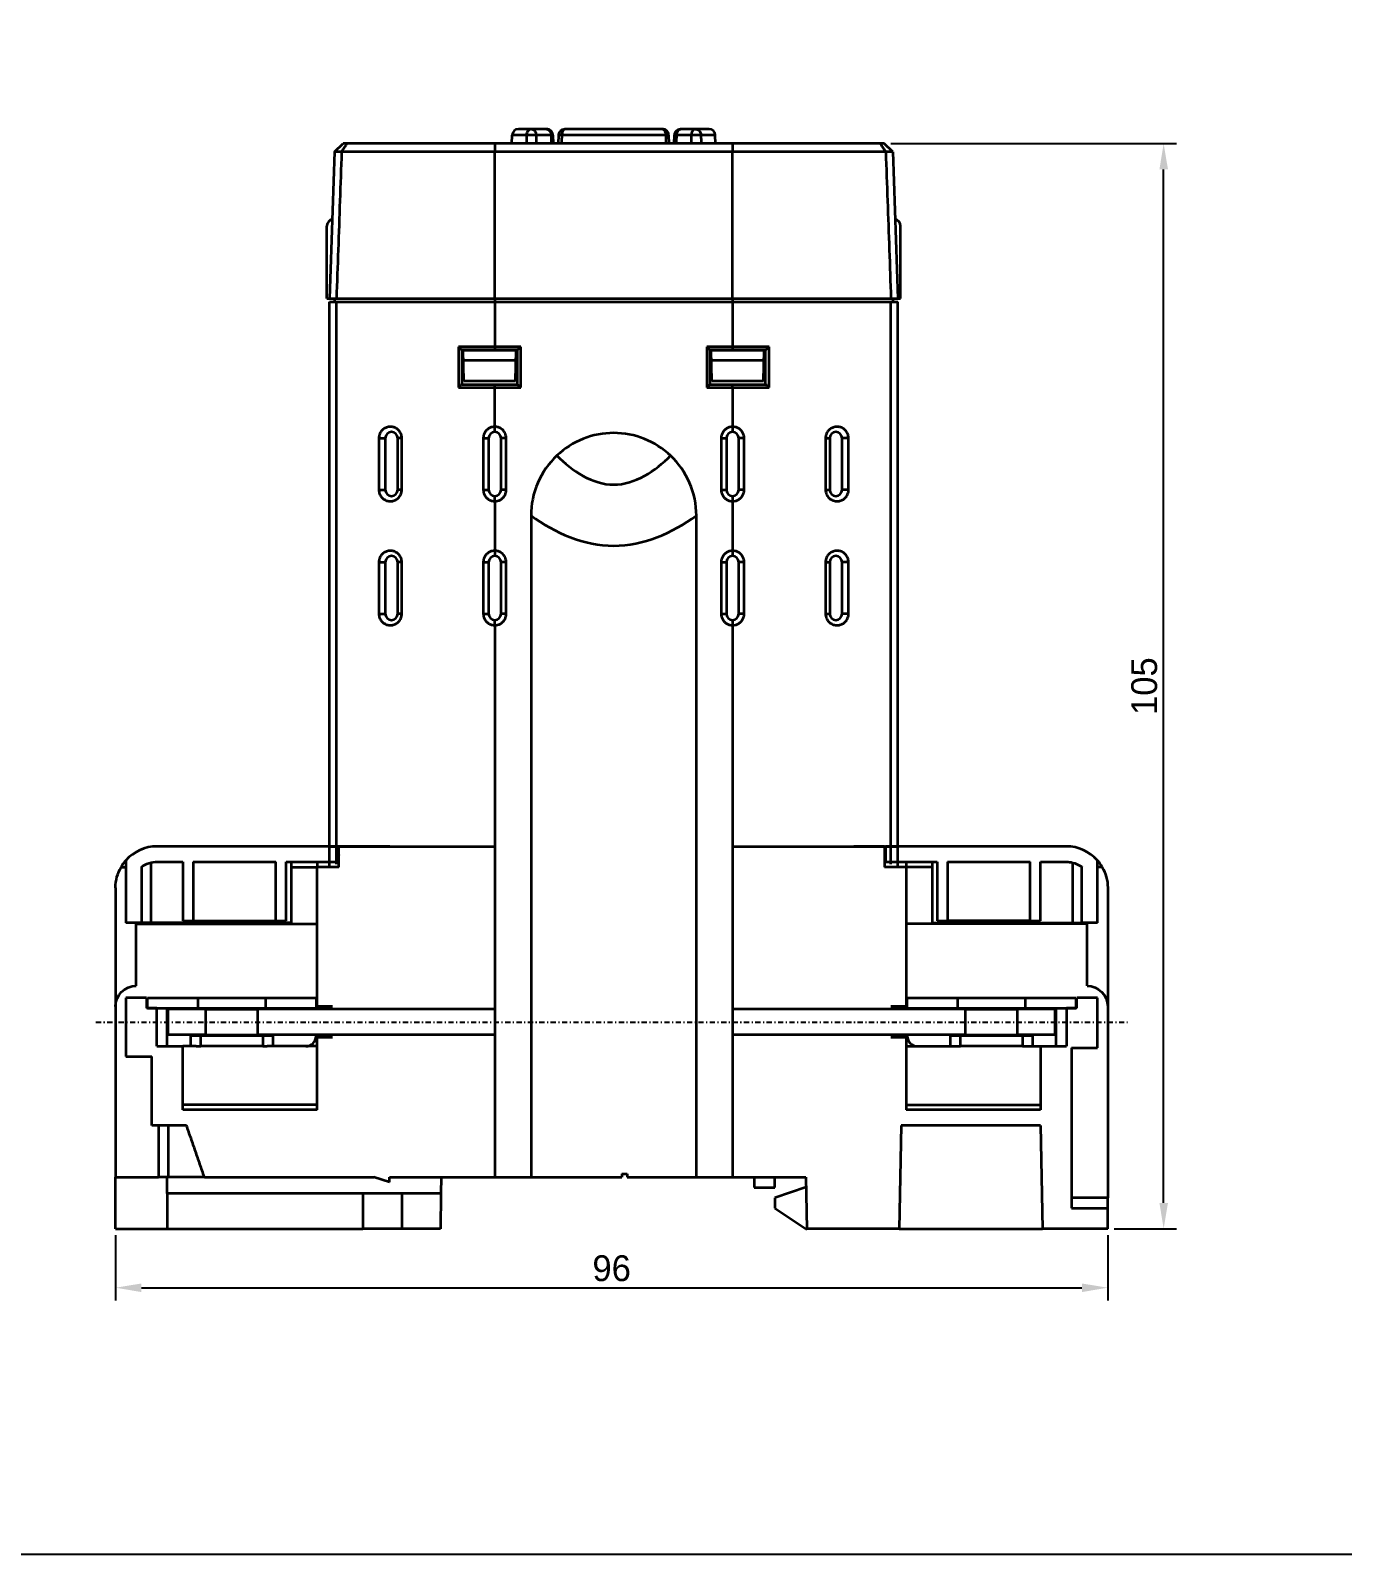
# Model space of a CAD drawing. Header units: millimetres. Extents: x 19 to 859, y 22 to 702.
# Drawn here: x 574.8 to 701.8, y 22.5 to 169.9 of the extents above; entities that cross this region are included whole.
import ezdxf

# ---------------------------------------------------------------- set-up
doc = ezdxf.new("R2010")
doc.units = ezdxf.units.MM
doc.linetypes.add('CENTER', pattern=[2, 1.25, -0.25, 0.25, -0.25])
doc.linetypes.add('DASHDOT', pattern=[1, 0.5, -0.25, 0, -0.25])
for name, color, linetype in [('1', 1, 'CENTER'), ('3', 3, 'Continuous'), ('4', 133, 'Continuous'), ('55', 5, 'Continuous')]:
    doc.layers.add(name, color=color, linetype=linetype)
doc.styles.get("Standard").update_dxf_attribs({"font": 'BareunDotumPro1.ttf'})
doc.dimstyles.new('ISO-25', dxfattribs={"dimtxt": 2.5, "dimasz": 2.5, "dimexe": 1.25, "dimexo": 0.625, "dimtad": 1, "dimtxsty": 'Standard', "dimcen": 2.5, "dimadec": 0, "dimazin": 0, "dimtfac": 1, "dimtmove": 0, "dimatfit": 3, "dimfxl": 0, "dimarcsym": 0})

# ---------------------------------------------------------------- blocks, each defined once
blk = doc.blocks.new('*D13')
at = {"color": 0, "lineweight": -2}
for p, q in [((583.07, 53.37), (583.07, 47.04)), ((679.07, 53.37), (679.07, 47.04)), ((585.57, 48.29), (676.57, 48.29))]:
    blk.add_line(p, q, dxfattribs=at)
at = {"color": 0}
for points in [[(585.57, 48.7), (585.57, 47.87), (583.07, 48.29)], [(676.57, 47.87), (676.57, 48.7), (679.07, 48.29)]]:
    blk.add_solid(points, dxfattribs=at)
at = {"layer": 'Defpoints', "color": 0}
for p in [(583.07, 54), (679.07, 54), (679.07, 48.29)]:
    blk.add_point(p, dxfattribs=at)
at = {"color": 0, "insert": (631.07, 50.16), "char_height": 2.5, "attachment_point": 5}
blk.add_mtext('96', dxfattribs=at)
blk = doc.blocks.new('*D14')
at = {"color": 0, "lineweight": -2}
for p, q in [((658.07, 159), (685.73, 159)), ((684.48, 56.5), (684.48, 156.5)), ((679.69, 54), (685.73, 54))]:
    blk.add_line(p, q, dxfattribs=at)
at = {"color": 0}
for points in [[(684.9, 156.5), (684.07, 156.5), (684.48, 159)], [(684.07, 56.5), (684.9, 56.5), (684.48, 54)]]:
    blk.add_solid(points, dxfattribs=at)
at = {"layer": 'Defpoints', "color": 0}
for p in [(657.44, 159), (684.48, 159), (679.07, 54)]:
    blk.add_point(p, dxfattribs=at)
at = {"color": 0, "insert": (682.61, 106.5), "char_height": 2.5, "attachment_point": 5, "rotation": 90}
blk.add_mtext('105', dxfattribs=at)

msp = doc.modelspace()

# ---------------------------------------------------------------- linework, layer by layer
at = {"color": 0, "linetype": 'ByBlock', "lineweight": 35}
for p, q in [((621.419, 158.998), (621.44, 159.813)), ((622.821, 159.813), (621.44, 159.813)), ((624.774, 160.398), (622.04, 160.398)), ((625.199, 159.813), (623.76, 159.813)), ((625.374, 159.817), (625.4, 158.998)), ((625.917, 158.998), (625.951, 159.823)), ((636.29, 159.813), (626.244, 159.813)), ((635.983, 160.398), (626.551, 160.398)), ((636.583, 159.823), (636.617, 158.998)), ((637.134, 158.998), (637.16, 159.817)), ((638.773, 159.813), (637.335, 159.813)), ((640.494, 160.398), (637.759, 160.398)), ((641.094, 159.813), (639.713, 159.813)), ((641.115, 158.998), (641.094, 159.813)), ((604.263, 158.198), (603.767, 143.998)), ((604.263, 158.198), (605.091, 158.998)), ((604.941, 158.205), (604.263, 158.205)), ((657.593, 158.198), (604.941, 158.198)), ((657.443, 158.998), (605.091, 158.998)), ((619.767, 143.998), (619.772, 158.198)), ((619.772, 158.998), (619.772, 158.198)), ((642.762, 158.998), (642.762, 158.198)), ((642.767, 143.998), (642.762, 158.198)), ((658.271, 158.198), (657.443, 158.998)), ((658.271, 158.205), (657.593, 158.205)), ((658.271, 158.198), (658.767, 143.998)), ((603.517, 143.998), (603.517, 150.998)), ((659.017, 143.998), (659.017, 150.998)), ((603.517, 143.998), (659.017, 143.998)), ((603.767, 143.698), (658.767, 143.698)), ((603.767, 88.998), (603.767, 143.698)), ((604.267, 143.998), (604.267, 143.698)), ((604.439, 89.267), (604.439, 143.698)), ((619.767, 143.698), (619.767, 139.348)), ((619.772, 143.998), (619.772, 143.698)), ((642.761, 143.998), (642.761, 143.698)), ((642.767, 143.698), (642.767, 139.048)), ((658.095, 89.267), (658.095, 143.698)), ((658.267, 143.998), (658.267, 143.698)), ((658.767, 88.998), (658.767, 143.698)), ((616.239, 139.348), (616.239, 135.398)), ((619.767, 139.348), (616.239, 139.348)), ((621.967, 139.048), (616.54, 139.048)), ((616.567, 139.048), (616.567, 135.698)), ((616.767, 135.998), (616.714, 139.051)), ((616.715, 138.998), (621.819, 138.998)), ((619.767, 139.348), (619.774, 139.048)), ((622.267, 139.348), (619.767, 139.348)), ((621.767, 135.998), (621.82, 139.05)), ((621.967, 139.048), (622.267, 139.348)), ((621.967, 135.698), (621.967, 139.048)), ((622.267, 135.398), (622.267, 139.348)), ((640.567, 139.048), (640.267, 139.348)), ((640.267, 139.348), (640.267, 135.398)), ((642.767, 139.348), (640.267, 139.348)), ((645.994, 139.048), (640.567, 139.048)), ((640.567, 139.048), (640.567, 135.698)), ((640.767, 135.998), (640.714, 139.05)), ((640.715, 138.998), (645.819, 138.998)), ((646.295, 139.348), (642.767, 139.348)), ((645.767, 135.998), (645.82, 139.051)), ((645.967, 135.698), (645.967, 139.048)), ((646.295, 135.398), (646.295, 139.348)), ((621.802, 137.998), (616.732, 137.998)), ((645.802, 137.998), (640.732, 137.998)), ((616.54, 135.698), (621.967, 135.698)), ((621.767, 135.998), (616.767, 135.998)), ((619.767, 131.098), (619.767, 135.698)), ((621.967, 135.698), (622.267, 135.398)), ((640.567, 135.698), (640.267, 135.398)), ((640.567, 135.698), (645.994, 135.698)), ((645.767, 135.998), (640.767, 135.998)), ((642.767, 135.398), (642.76, 135.698)), ((616.239, 135.398), (619.767, 135.398)), ((619.767, 135.398), (622.267, 135.398)), ((640.267, 135.398), (642.767, 135.398)), ((642.767, 135.398), (642.767, 131.598)), ((642.767, 135.398), (646.295, 135.398)), ((642.767, 131.597), (642.767, 131.098)), ((608.544, 130.498), (608.544, 125.498)), ((608.544, 130.498), (609.167, 130.498)), ((609.167, 130.498), (609.167, 125.498)), ((610.367, 125.498), (610.367, 130.498)), ((610.766, 130.498), (610.367, 130.498)), ((610.766, 125.498), (610.766, 130.498)), ((618.645, 130.498), (618.645, 125.498)), ((618.645, 130.498), (619.167, 130.498)), ((619.167, 130.498), (619.167, 125.498)), ((620.367, 125.498), (620.367, 130.498)), ((620.867, 130.498), (620.367, 130.498)), ((620.867, 125.498), (620.867, 130.498)), ((641.667, 130.498), (641.667, 125.498)), ((641.667, 130.498), (642.167, 130.498)), ((642.167, 130.498), (642.167, 125.498)), ((643.367, 125.498), (643.367, 130.498)), ((643.889, 130.498), (643.367, 130.498)), ((643.889, 125.498), (643.889, 130.498)), ((651.768, 130.498), (651.768, 125.498)), ((651.768, 130.498), (652.167, 130.498)), ((652.167, 130.498), (652.167, 125.498)), ((653.367, 125.498), (653.367, 130.498)), ((653.99, 130.498), (653.367, 130.498)), ((653.99, 125.498), (653.99, 130.498)), ((608.544, 125.498), (609.167, 125.498)), ((610.766, 125.498), (610.367, 125.498)), ((618.645, 125.498), (619.167, 125.498)), ((620.867, 125.498), (620.367, 125.498)), ((641.667, 125.498), (642.167, 125.498)), ((643.889, 125.498), (643.367, 125.498)), ((651.768, 125.498), (652.167, 125.498)), ((653.99, 125.498), (653.367, 125.498)), ((619.767, 124.398), (619.767, 124.898)), ((619.767, 124.398), (619.767, 119.098)), ((642.767, 124.898), (642.767, 119.598)), ((623.267, 122.998), (623.267, 58.998)), ((639.267, 58.998), (639.267, 122.998)), ((642.767, 119.597), (642.767, 119.098)), ((608.544, 118.498), (608.544, 113.498)), ((608.544, 118.498), (609.167, 118.498)), ((609.167, 118.498), (609.167, 113.498)), ((610.367, 113.498), (610.367, 118.498)), ((610.766, 118.498), (610.367, 118.498)), ((610.766, 113.498), (610.766, 118.498)), ((618.645, 118.498), (618.645, 113.498)), ((618.645, 118.498), (619.167, 118.498)), ((619.167, 118.498), (619.167, 113.498)), ((620.367, 113.498), (620.367, 118.498)), ((620.867, 118.498), (620.367, 118.498)), ((620.867, 113.498), (620.867, 118.498)), ((641.667, 118.498), (641.667, 113.498)), ((641.667, 118.498), (642.167, 118.498)), ((642.167, 118.498), (642.167, 113.498)), ((643.367, 113.498), (643.367, 118.498)), ((643.889, 118.498), (643.367, 118.498)), ((643.889, 113.498), (643.889, 118.498)), ((651.768, 118.498), (651.768, 113.498)), ((651.768, 118.498), (652.167, 118.498)), ((652.167, 118.498), (652.167, 113.498)), ((653.367, 113.498), (653.367, 118.498)), ((653.99, 118.498), (653.367, 118.498)), ((653.99, 113.498), (653.99, 118.498)), ((608.544, 113.498), (609.167, 113.498)), ((610.766, 113.498), (610.367, 113.498)), ((618.645, 113.498), (619.167, 113.498)), ((619.767, 112.398), (619.767, 112.898)), ((619.767, 112.398), (619.767, 58.998)), ((620.867, 113.498), (620.367, 113.498)), ((641.667, 113.498), (642.167, 113.498)), ((642.767, 112.898), (642.767, 58.998)), ((643.889, 113.498), (643.367, 113.498)), ((651.768, 113.498), (652.167, 113.498)), ((653.99, 113.498), (653.367, 113.498)), ((603.767, 90.998), (619.767, 90.998)), ((642.767, 90.998), (658.767, 90.998)), ((588.167, 72.748), (588.167, 75.248)), ((591.817, 75.248), (588.167, 75.248)), ((591.817, 72.748), (591.817, 75.248)), ((591.817, 75.248), (594.317, 75.248)), ((594.317, 75.248), (596.817, 75.248)), ((596.817, 75.248), (596.817, 72.748)), ((619.767, 75.248), (596.817, 75.248)), ((665.317, 75.248), (642.767, 75.248)), ((665.317, 72.748), (665.317, 75.248)), ((665.317, 75.248), (667.817, 75.248)), ((667.817, 75.248), (670.317, 75.248)), ((673.967, 75.248), (670.317, 75.248)), ((670.317, 75.248), (670.317, 72.748)), ((673.967, 72.748), (673.967, 75.248)), ((591.817, 72.748), (588.167, 72.748)), ((591.817, 72.748), (594.317, 72.748)), ((594.317, 72.748), (596.817, 72.748)), ((619.767, 72.748), (596.817, 72.748)), ((665.317, 72.748), (642.767, 72.748)), ((665.317, 72.748), (667.817, 72.748)), ((667.817, 72.748), (670.317, 72.748)), ((673.967, 72.748), (670.317, 72.748))]:
    msp.add_line(p, q, dxfattribs=at)
msp.add_lwpolyline([(19.082, 603.511), (858.998, 603.511), (858.998, 22.473), (19.082, 22.473)], close=True)
for centre, radius, start, end in [((622.04, 159.798), 0.6, 90, 178.5), ((640.494, 159.798), 0.6, 1.5, 90), ((604.217, 150.998), 0.7, 105.06861, 180), ((658.317, 150.998), 0.7, 0, 74.93139), ((609.767, 130.498), 0.6, 0, 180), ((619.767, 130.498), 0.6, 0, 180), ((642.767, 130.498), 0.6, 0, 180), ((652.767, 130.498), 0.6, 0, 180), ((609.767, 125.498), 0.6, 180, 0), ((619.767, 125.498), 0.6, 180, 0), ((642.767, 125.498), 0.6, 180, 0), ((652.767, 125.498), 0.6, 180, 0), ((609.767, 118.498), 0.6, 0, 180), ((619.767, 118.498), 0.6, 0, 180), ((642.767, 118.498), 0.6, 0, 180), ((652.767, 118.498), 0.6, 0, 180), ((609.767, 113.498), 0.6, 180, 0), ((619.767, 113.498), 0.6, 180, 0), ((642.767, 113.498), 0.6, 180, 0), ((652.767, 113.498), 0.6, 180, 0)]:
    msp.add_arc(centre, radius, start, end, dxfattribs=at)
for points in [[(622.821, 159.813), (622.82, 159.542), (622.819, 159.27), (622.817, 158.998)], [(623.76, 159.813), (623.759, 159.542), (623.758, 159.27), (623.756, 158.998)], [(625.199, 159.813), (625.207, 159.542), (625.216, 159.27), (625.225, 158.998)], [(626.244, 159.813), (626.232, 159.542), (626.22, 159.27), (626.208, 158.998)], [(636.29, 159.813), (636.302, 159.542), (636.314, 159.27), (636.326, 158.998)], [(636.557, 159.973), (636.548, 160.001), (636.538, 160.027), (636.526, 160.053)], [(637.184, 159.969), (637.192, 159.996), (637.202, 160.023), (637.214, 160.049)], [(637.246, 160.109), (637.262, 160.134), (637.279, 160.158), (637.297, 160.181)], [(637.335, 159.813), (637.327, 159.542), (637.318, 159.27), (637.309, 158.998)], [(638.773, 159.813), (638.775, 159.542), (638.776, 159.27), (638.778, 158.998)], [(639.713, 159.813), (639.714, 159.542), (639.715, 159.27), (639.717, 158.998)], [(625.764, 128.804), (624.983, 128.064), (623.71, 126.247), (623.267, 124.073), (623.267, 122.998)], [(625.764, 128.804), (627.205, 127.334), (631.267, 124.662), (635.329, 127.334), (636.77, 128.804)], [(639.267, 122.998), (639.267, 124.073), (638.824, 126.247), (637.551, 128.064), (636.77, 128.804)], [(623.267, 122.998), (625.562, 121.33), (631.267, 118.851), (636.972, 121.33), (639.267, 122.998)]]:
    msp.add_open_spline(points, degree=3, dxfattribs=at)
for points, knots in [([(623.336, 160.398), (623.291, 160.398), (623.198, 160.383), (623.071, 160.321), (622.963, 160.222), (622.883, 160.097), (622.834, 159.958), (622.822, 159.861), (622.821, 159.813)], [0, 0, 0, 0, 0.1362438, 0.27555215, 0.4202648, 0.56889873, 0.71616644, 0.85939692, 0.85939692, 0.85939692, 0.85939692]), ([(623.76, 159.813), (623.719, 159.815), (623.63, 159.819), (623.49, 159.822), (623.34, 159.823), (623.189, 159.823), (623.048, 159.822), (622.926, 159.819), (622.853, 159.816), (622.821, 159.813)], [0, 0, 0, 0, 0.1233847, 0.26687139, 0.42090585, 0.57515141, 0.71928332, 0.84362951, 0.93994839, 0.93994839, 0.93994839, 0.93994839]), ([(623.336, 160.398), (623.374, 160.398), (623.452, 160.383), (623.557, 160.318), (623.645, 160.219), (623.71, 160.095), (623.75, 159.957), (623.76, 159.861), (623.76, 159.813)], [0, 0, 0, 0, 0.11270935, 0.23244214, 0.36365291, 0.50497, 0.64955074, 0.79241549, 0.79241549, 0.79241549, 0.79241549]), ([(624.774, 160.398), (624.811, 160.398), (624.887, 160.383), (624.99, 160.322), (625.078, 160.227), (625.144, 160.105), (625.187, 159.964), (625.198, 159.864), (625.199, 159.813)], [0, 0, 0, 0, 0.10995731, 0.22654428, 0.35372959, 0.4924069, 0.64012642, 0.79246253, 0.79246253, 0.79246253, 0.79246253]), ([(625.374, 159.817), (625.373, 159.868), (625.356, 159.97), (625.293, 160.112), (625.197, 160.234), (625.072, 160.326), (624.929, 160.385), (624.826, 160.398), (624.774, 160.398)], [0, 0, 0, 0, 0.15361297, 0.30706427, 0.46046824, 0.61376785, 0.76720807, 0.92080542, 0.92080542, 0.92080542, 0.92080542]), ([(625.374, 159.817), (625.38, 159.823), (625.322, 159.81), (625.29, 159.819), (625.229, 159.814), (625.199, 159.813)], [0, 0, 0, 0, 0.02390993, 0.08355492, 0.17546587, 0.17546587, 0.17546587, 0.17546587]), ([(625.951, 159.823), (625.954, 159.874), (625.971, 159.975), (626.034, 160.116), (626.131, 160.236), (626.255, 160.327), (626.398, 160.385), (626.5, 160.398), (626.551, 160.398)], [0, 0, 0, 0, 0.15252289, 0.30494672, 0.45734734, 0.60968183, 0.76210249, 0.91461845, 0.91461845, 0.91461845, 0.91461845]), ([(626.244, 159.813), (626.204, 159.815), (626.132, 159.816), (626.039, 159.824), (625.986, 159.818), (625.956, 159.827), (625.951, 159.823)], [0, 0, 0, 0, 0.1221673, 0.21549198, 0.27375938, 0.2930552, 0.2930552, 0.2930552, 0.2930552]), ([(626.551, 160.398), (626.523, 160.398), (626.463, 160.381), (626.388, 160.314), (626.326, 160.216), (626.28, 160.093), (626.252, 159.956), (626.245, 159.861), (626.244, 159.813)], [0, 0, 0, 0, 0.08272981, 0.17898447, 0.29513429, 0.42873459, 0.57057774, 0.71307655, 0.71307655, 0.71307655, 0.71307655]), ([(635.983, 160.398), (636.011, 160.398), (636.071, 160.381), (636.146, 160.314), (636.208, 160.216), (636.254, 160.093), (636.282, 159.956), (636.289, 159.861), (636.29, 159.813)], [0, 0, 0, 0, 0.08272935, 0.17898362, 0.29513335, 0.42873384, 0.57057733, 0.71307656, 0.71307656, 0.71307656, 0.71307656]), ([(636.583, 159.823), (636.58, 159.874), (636.563, 159.975), (636.5, 160.116), (636.403, 160.236), (636.279, 160.327), (636.136, 160.385), (636.034, 160.398), (635.983, 160.398)], [0, 0, 0, 0, 0.15252293, 0.30494675, 0.45734737, 0.60968184, 0.7621025, 0.91461845, 0.91461845, 0.91461845, 0.91461845]), ([(636.583, 159.823), (636.577, 159.827), (636.548, 159.818), (636.495, 159.824), (636.402, 159.816), (636.33, 159.815), (636.29, 159.813)], [0, 0, 0, 0, 0.01929018, 0.07755288, 0.17086862, 0.29305515, 0.29305515, 0.29305515, 0.29305515]), ([(637.335, 159.813), (637.305, 159.814), (637.244, 159.819), (637.212, 159.81), (637.154, 159.823), (637.16, 159.817)], [0, 0, 0, 0, 0.09189576, 0.15154966, 0.17546559, 0.17546559, 0.17546559, 0.17546559]), ([(637.16, 159.817), (637.161, 159.868), (637.178, 159.97), (637.241, 160.112), (637.337, 160.234), (637.462, 160.326), (637.605, 160.385), (637.708, 160.398), (637.759, 160.398)], [0, 0, 0, 0, 0.15361284, 0.30706417, 0.46046817, 0.6137678, 0.76720805, 0.92080542, 0.92080542, 0.92080542, 0.92080542]), ([(637.759, 160.398), (637.723, 160.398), (637.647, 160.383), (637.544, 160.322), (637.456, 160.227), (637.39, 160.105), (637.347, 159.964), (637.336, 159.864), (637.335, 159.813)], [0, 0, 0, 0, 0.10995726, 0.22654436, 0.35372959, 0.49240683, 0.64012653, 0.79246253, 0.79246253, 0.79246253, 0.79246253]), ([(639.198, 160.398), (639.16, 160.398), (639.082, 160.383), (638.977, 160.318), (638.889, 160.219), (638.824, 160.095), (638.784, 159.957), (638.774, 159.861), (638.773, 159.813)], [0, 0, 0, 0, 0.11270879, 0.23244124, 0.36365203, 0.50496935, 0.64955037, 0.7924155, 0.7924155, 0.7924155, 0.7924155]), ([(639.713, 159.813), (639.681, 159.816), (639.608, 159.819), (639.486, 159.822), (639.345, 159.823), (639.194, 159.823), (639.044, 159.822), (638.903, 159.819), (638.815, 159.815), (638.773, 159.813)], [0, 0, 0, 0, 0.09629911, 0.22064673, 0.36477543, 0.51902036, 0.67305686, 0.81654017, 0.93994838, 0.93994838, 0.93994838, 0.93994838]), ([(639.198, 160.398), (639.243, 160.398), (639.335, 160.383), (639.463, 160.321), (639.571, 160.222), (639.651, 160.097), (639.7, 159.958), (639.712, 159.861), (639.713, 159.813)], [0, 0, 0, 0, 0.13624454, 0.27555328, 0.42026591, 0.56889954, 0.71616687, 0.85939691, 0.85939691, 0.85939691, 0.85939691]), ([(604.941, 158.198), (604.885, 156.619), (604.773, 153.461), (604.606, 148.727), (604.494, 145.573), (604.438, 143.998)], [0, 0, 0, 0, 4.7419163, 9.4795852, 14.2093843, 14.2093843, 14.2093843, 14.2093843]), ([(604.941, 158.198), (604.998, 158.284), (605.102, 158.465), (605.282, 158.727), (605.398, 158.907), (605.458, 158.998)], [0, 0, 0, 0, 0.30801006, 0.62672901, 0.95240283, 0.95240283, 0.95240283, 0.95240283]), ([(657.593, 158.198), (657.536, 158.284), (657.432, 158.465), (657.252, 158.727), (657.135, 158.907), (657.076, 158.998)], [0, 0, 0, 0, 0.30801502, 0.62673392, 0.95240282, 0.95240282, 0.95240282, 0.95240282]), ([(657.593, 158.198), (657.649, 156.619), (657.761, 153.461), (657.928, 148.727), (658.04, 145.573), (658.096, 143.998)], [0, 0, 0, 0, 4.7419161, 9.479585, 14.2093843, 14.2093843, 14.2093843, 14.2093843]), ([(616.54, 139.048), (616.507, 139.081), (616.44, 139.147), (616.34, 139.248), (616.273, 139.314), (616.239, 139.348)], [0, 0, 0, 0, 0.1411922, 0.28284437, 0.4249228, 0.4249228, 0.4249228, 0.4249228]), ([(645.994, 139.048), (646.027, 139.081), (646.094, 139.147), (646.194, 139.248), (646.261, 139.314), (646.295, 139.348)], [0, 0, 0, 0, 0.14119249, 0.28284495, 0.42492348, 0.42492348, 0.42492348, 0.42492348]), ([(616.54, 135.698), (616.507, 135.665), (616.44, 135.598), (616.34, 135.498), (616.273, 135.431), (616.239, 135.398)], [0, 0, 0, 0, 0.1411922, 0.28284437, 0.4249228, 0.4249228, 0.4249228, 0.4249228]), ([(645.994, 135.698), (646.027, 135.665), (646.094, 135.598), (646.194, 135.498), (646.261, 135.431), (646.295, 135.398)], [0, 0, 0, 0, 0.14119249, 0.28284495, 0.42492348, 0.42492348, 0.42492348, 0.42492348]), ([(610.766, 130.498), (610.766, 130.572), (610.746, 130.765), (610.631, 131.064), (610.395, 131.345), (610.082, 131.534), (609.73, 131.614), (609.37, 131.581), (609.035, 131.435), (608.763, 131.186), (608.588, 130.869), (608.545, 130.626), (608.544, 130.505), (608.544, 130.498)], [0, 0, 0, 0, 0.2221324, 0.5783093, 0.9430485, 1.3031694, 1.6558879, 2.0089427, 2.3693972, 2.7348392, 3.093664, 3.4376325, 3.4587044, 3.4587044, 3.4587044, 3.4587044]), ([(619.767, 131.598), (619.676, 131.599), (619.488, 131.577), (619.214, 131.474), (618.97, 131.294), (618.784, 131.059), (618.67, 130.787), (618.646, 130.595), (618.645, 130.498)], [0, 0, 0, 0, 0.2726555, 0.5629083, 0.8670848, 1.1698951, 1.4503594, 1.7425563, 1.7425563, 1.7425563, 1.7425563]), ([(620.867, 130.498), (620.867, 130.611), (620.83, 130.845), (620.667, 131.164), (620.407, 131.415), (620.096, 131.566), (619.873, 131.598), (619.767, 131.598)], [0, 0, 0, 0, 0.3394546, 0.6970018, 1.0580584, 1.40182, 1.72069, 1.72069, 1.72069, 1.72069]), ([(642.767, 131.598), (642.678, 131.598), (642.492, 131.575), (642.224, 131.47), (641.986, 131.29), (641.803, 131.056), (641.693, 130.785), (641.667, 130.595), (641.667, 130.498)], [0, 0, 0, 0, 0.2677824, 0.5535008, 0.8538571, 1.1538191, 1.4325805, 1.7229137, 1.7229137, 1.7229137, 1.7229137]), ([(643.889, 130.498), (643.889, 130.592), (643.864, 130.786), (643.748, 131.062), (643.557, 131.302), (643.312, 131.477), (643.042, 131.579), (642.857, 131.599), (642.767, 131.598)], [0, 0, 0, 0, 0.2825949, 0.5802685, 0.8871319, 1.1892516, 1.4733925, 1.7425521, 1.7425521, 1.7425521, 1.7425521]), ([(653.99, 130.498), (653.99, 130.573), (653.97, 130.767), (653.854, 131.067), (653.617, 131.347), (653.304, 131.535), (652.951, 131.614), (652.591, 131.58), (652.256, 131.433), (651.984, 131.183), (651.811, 130.865), (651.769, 130.624), (651.768, 130.504), (651.768, 130.498)], [0, 0, 0, 0, 0.2251407, 0.5816542, 0.9460881, 1.3059673, 1.6587, 2.0119067, 2.3730002, 2.7392613, 3.0978757, 3.4403777, 3.45869, 3.45869, 3.45869, 3.45869]), ([(631.267, 130.998), (630.262, 130.998), (628.232, 130.612), (626.494, 129.496), (625.764, 128.804)], [0, 0, 0, 0, 3.0161978, 6.0323957, 6.0323957, 6.0323957, 6.0323957]), ([(636.77, 128.804), (636.04, 129.496), (634.302, 130.612), (632.272, 130.998), (631.267, 130.998)], [0, 0, 0, 0, 3.0161978, 6.0323957, 6.0323957, 6.0323957, 6.0323957]), ([(608.544, 125.498), (608.544, 125.423), (608.564, 125.228), (608.68, 124.929), (608.917, 124.649), (609.23, 124.46), (609.583, 124.381), (609.943, 124.415), (610.278, 124.563), (610.55, 124.812), (610.723, 125.131), (610.765, 125.371), (610.766, 125.492), (610.766, 125.498)], [0, 0, 0, 0, 0.2251407, 0.5816542, 0.9460881, 1.3059673, 1.6587, 2.0119067, 2.3730002, 2.7392613, 3.0978757, 3.4403777, 3.45869, 3.45869, 3.45869, 3.45869]), ([(618.645, 125.498), (618.645, 125.403), (618.67, 125.209), (618.786, 124.933), (618.977, 124.693), (619.223, 124.519), (619.492, 124.417), (619.677, 124.397), (619.767, 124.398)], [0, 0, 0, 0, 0.2829679, 0.5808845, 0.8878608, 1.1902012, 1.4736991, 1.7425545, 1.7425545, 1.7425545, 1.7425545]), ([(619.767, 124.398), (619.856, 124.398), (620.042, 124.421), (620.31, 124.526), (620.549, 124.706), (620.731, 124.94), (620.841, 125.211), (620.867, 125.401), (620.867, 125.498)], [0, 0, 0, 0, 0.2682515, 0.5544854, 0.8547426, 1.1540319, 1.4327726, 1.7229039, 1.7229039, 1.7229039, 1.7229039]), ([(641.667, 125.498), (641.667, 125.404), (641.692, 125.211), (641.805, 124.936), (641.992, 124.697), (642.233, 124.522), (642.497, 124.419), (642.679, 124.398), (642.767, 124.398)], [0, 0, 0, 0, 0.2815, 0.5773614, 0.8813421, 1.1797974, 1.4587865, 1.7229143, 1.7229143, 1.7229143, 1.7229143]), ([(642.767, 124.398), (642.858, 124.397), (643.047, 124.418), (643.32, 124.522), (643.564, 124.702), (643.75, 124.936), (643.863, 125.209), (643.887, 125.4), (643.889, 125.498)], [0, 0, 0, 0, 0.2731157, 0.5638772, 0.8679502, 1.1700932, 1.4505533, 1.7425462, 1.7425462, 1.7425462, 1.7425462]), ([(651.768, 125.498), (651.768, 125.424), (651.788, 125.231), (651.903, 124.932), (652.139, 124.651), (652.452, 124.462), (652.804, 124.381), (653.164, 124.415), (653.499, 124.561), (653.771, 124.809), (653.945, 125.127), (653.989, 125.369), (653.99, 125.491), (653.99, 125.498)], [0, 0, 0, 0, 0.2221324, 0.5783093, 0.9430485, 1.3031694, 1.6558879, 2.0089427, 2.3693972, 2.7348392, 3.093664, 3.4376325, 3.4587044, 3.4587044, 3.4587044, 3.4587044]), ([(610.766, 118.498), (610.766, 118.572), (610.746, 118.765), (610.631, 119.064), (610.395, 119.345), (610.082, 119.534), (609.73, 119.614), (609.37, 119.581), (609.035, 119.435), (608.763, 119.186), (608.588, 118.869), (608.545, 118.626), (608.544, 118.505), (608.544, 118.498)], [0, 0, 0, 0, 0.2221324, 0.5783093, 0.9430485, 1.3031694, 1.6558879, 2.0089427, 2.3693972, 2.7348392, 3.093664, 3.4376325, 3.4587044, 3.4587044, 3.4587044, 3.4587044]), ([(619.767, 119.598), (619.676, 119.599), (619.488, 119.577), (619.214, 119.474), (618.97, 119.294), (618.784, 119.059), (618.67, 118.787), (618.646, 118.595), (618.645, 118.498)], [0, 0, 0, 0, 0.2726555, 0.5629083, 0.8670848, 1.1698951, 1.4503594, 1.7425563, 1.7425563, 1.7425563, 1.7425563]), ([(620.867, 118.498), (620.867, 118.611), (620.83, 118.845), (620.667, 119.164), (620.407, 119.415), (620.096, 119.566), (619.873, 119.598), (619.767, 119.598)], [0, 0, 0, 0, 0.3394546, 0.6970018, 1.0580584, 1.40182, 1.72069, 1.72069, 1.72069, 1.72069]), ([(642.767, 119.598), (642.678, 119.598), (642.492, 119.575), (642.224, 119.47), (641.986, 119.29), (641.803, 119.056), (641.693, 118.785), (641.667, 118.595), (641.667, 118.498)], [0, 0, 0, 0, 0.2677824, 0.5535008, 0.8538571, 1.1538191, 1.4325805, 1.7229137, 1.7229137, 1.7229137, 1.7229137]), ([(643.889, 118.498), (643.889, 118.592), (643.864, 118.786), (643.748, 119.062), (643.557, 119.302), (643.312, 119.477), (643.042, 119.579), (642.857, 119.599), (642.767, 119.598)], [0, 0, 0, 0, 0.2825949, 0.5802685, 0.8871319, 1.1892516, 1.4733925, 1.7425521, 1.7425521, 1.7425521, 1.7425521]), ([(653.99, 118.498), (653.99, 118.573), (653.97, 118.767), (653.854, 119.067), (653.617, 119.347), (653.304, 119.535), (652.951, 119.614), (652.591, 119.58), (652.256, 119.433), (651.984, 119.183), (651.811, 118.865), (651.769, 118.624), (651.768, 118.504), (651.768, 118.498)], [0, 0, 0, 0, 0.2251407, 0.5816542, 0.9460881, 1.3059673, 1.6587, 2.0119067, 2.3730002, 2.7392613, 3.0978757, 3.4403777, 3.45869, 3.45869, 3.45869, 3.45869]), ([(608.544, 113.498), (608.544, 113.423), (608.564, 113.228), (608.68, 112.929), (608.917, 112.649), (609.23, 112.46), (609.583, 112.381), (609.943, 112.415), (610.278, 112.563), (610.55, 112.812), (610.723, 113.131), (610.765, 113.371), (610.766, 113.492), (610.766, 113.498)], [0, 0, 0, 0, 0.2251407, 0.5816542, 0.9460881, 1.3059673, 1.6587, 2.0119067, 2.3730002, 2.7392613, 3.0978757, 3.4403777, 3.45869, 3.45869, 3.45869, 3.45869]), ([(618.645, 113.498), (618.645, 113.403), (618.67, 113.209), (618.786, 112.933), (618.977, 112.693), (619.223, 112.519), (619.492, 112.417), (619.677, 112.397), (619.767, 112.398)], [0, 0, 0, 0, 0.2829679, 0.5808845, 0.8878608, 1.1902012, 1.4736991, 1.7425545, 1.7425545, 1.7425545, 1.7425545]), ([(619.767, 112.398), (619.856, 112.398), (620.042, 112.421), (620.31, 112.526), (620.549, 112.706), (620.731, 112.94), (620.841, 113.211), (620.867, 113.401), (620.867, 113.498)], [0, 0, 0, 0, 0.2682515, 0.5544854, 0.8547426, 1.1540319, 1.4327726, 1.7229039, 1.7229039, 1.7229039, 1.7229039]), ([(641.667, 113.498), (641.667, 113.404), (641.692, 113.211), (641.805, 112.936), (641.992, 112.697), (642.233, 112.522), (642.497, 112.419), (642.679, 112.398), (642.767, 112.398)], [0, 0, 0, 0, 0.2815, 0.5773614, 0.8813421, 1.1797974, 1.4587865, 1.7229143, 1.7229143, 1.7229143, 1.7229143]), ([(642.767, 112.398), (642.858, 112.397), (643.047, 112.418), (643.32, 112.522), (643.564, 112.702), (643.75, 112.936), (643.863, 113.209), (643.887, 113.4), (643.889, 113.498)], [0, 0, 0, 0, 0.2731157, 0.5638772, 0.8679502, 1.1700932, 1.4505533, 1.7425462, 1.7425462, 1.7425462, 1.7425462]), ([(651.768, 113.498), (651.768, 113.424), (651.788, 113.231), (651.903, 112.932), (652.139, 112.651), (652.452, 112.462), (652.804, 112.381), (653.164, 112.415), (653.499, 112.561), (653.771, 112.809), (653.945, 113.127), (653.989, 113.369), (653.99, 113.491), (653.99, 113.498)], [0, 0, 0, 0, 0.2221324, 0.5783093, 0.9430485, 1.3031694, 1.6558879, 2.0089427, 2.3693972, 2.7348392, 3.093664, 3.4376325, 3.4587044, 3.4587044, 3.4587044, 3.4587044])]:
    msp.add_open_spline(points, degree=3, knots=knots, dxfattribs=at)
at = {"layer": '1', "color": 0, "linetype": 'ByBlock', "lineweight": 35}
for p, q in [((585.558, 88.991), (585.567, 88.998)), ((676.567, 88.998), (676.576, 88.991)), ((586.167, 75.348), (586.167, 76.348)), ((586.167, 76.348), (591.067, 76.348)), ((586.167, 75.348), (591.067, 75.348)), ((591.067, 75.348), (591.067, 76.348)), ((597.567, 76.348), (597.567, 75.348)), ((597.567, 76.348), (602.467, 76.348)), ((597.567, 75.348), (602.467, 75.348)), ((602.467, 76.348), (602.467, 75.348)), ((602.467, 75.248), (602.467, 75.348)), ((659.667, 75.348), (659.667, 76.348)), ((659.667, 76.348), (664.567, 76.348)), ((659.667, 75.348), (664.567, 75.348)), ((659.667, 75.248), (659.667, 75.348)), ((664.567, 75.348), (664.567, 76.348)), ((671.067, 76.348), (671.067, 75.348)), ((671.067, 76.348), (675.967, 76.348)), ((671.067, 75.348), (675.967, 75.348)), ((675.967, 76.348), (675.967, 75.348)), ((590.317, 72.648), (590.317, 71.648)), ((591.317, 72.648), (590.317, 72.648)), ((591.317, 71.648), (591.317, 72.648)), ((597.317, 72.648), (591.317, 72.648)), ((597.317, 72.648), (597.317, 71.648)), ((598.317, 72.648), (597.317, 72.648)), ((598.317, 71.648), (598.317, 72.648)), ((602.467, 72.648), (602.467, 72.748)), ((659.667, 72.648), (659.667, 72.748)), ((663.817, 72.648), (663.817, 71.648)), ((664.817, 72.648), (663.817, 72.648)), ((664.817, 71.648), (664.817, 72.648)), ((670.817, 72.648), (664.817, 72.648)), ((670.817, 72.648), (670.817, 71.648)), ((671.817, 72.648), (670.817, 72.648)), ((671.817, 71.648), (671.817, 72.648)), ((590.881, 71.648), (591.317, 71.648)), ((597.317, 71.648), (591.317, 71.648)), ((597.317, 71.648), (597.753, 71.648)), ((664.381, 71.648), (664.817, 71.648)), ((670.817, 71.648), (664.817, 71.648)), ((670.817, 71.648), (671.253, 71.648))]:
    msp.add_line(p, q, dxfattribs=at)
at = {"layer": '1', "color": 1, "linetype": 'DASHDOT'}
msp.add_line((581.167, 73.998), (680.967, 73.998), dxfattribs=at)
at = {"layer": '1', "color": 0, "linetype": 'ByBlock', "lineweight": 35}
for centre, start, end in [((601.467, 72.648), 270, 0), ((660.667, 72.648), 180, 270)]:
    msp.add_arc(centre, 1, start, end, dxfattribs=at)
for points, knots in [([(591.06, 76.348), (591.065, 76.348), (591.069, 76.348), (591.074, 76.348), (591.078, 76.348), (591.138, 76.348), (591.262, 76.348), (591.386, 76.348), (591.571, 76.348), (591.801, 76.348), (592.031, 76.348), (592.314, 76.348), (592.624, 76.348), (592.935, 76.348), (593.282, 76.348), (593.638, 76.348), (593.86, 76.348), (594.089, 76.348), (594.317, 76.348)], [0, 0, 0, 0, 0.0065665, 0.0065665, 0.0065665, 0.2215752, 0.2215752, 0.2215752, 0.4365838, 0.4365838, 0.4365838, 0.6515924, 0.6515924, 0.6515924, 0.8666011, 0.8666011, 0.8666011, 1, 1, 1, 1]), ([(591.06, 75.348), (591.065, 75.348), (591.069, 75.348), (591.074, 75.348), (591.078, 75.348), (591.138, 75.348), (591.262, 75.348), (591.386, 75.348), (591.571, 75.348), (591.801, 75.348), (592.031, 75.348), (592.314, 75.348), (592.624, 75.348), (592.935, 75.348), (593.282, 75.348), (593.638, 75.348), (593.86, 75.348), (594.089, 75.348), (594.317, 75.348)], [0, 0, 0, 0, 0.0065665, 0.0065665, 0.0065665, 0.2215752, 0.2215752, 0.2215752, 0.4365838, 0.4365838, 0.4365838, 0.6515924, 0.6515924, 0.6515924, 0.8666011, 0.8666011, 0.8666011, 1, 1, 1, 1]), ([(594.317, 76.348), (594.681, 76.348), (595.049, 76.348), (595.393, 76.348), (595.736, 76.348), (596.063, 76.348), (596.347, 76.348), (596.631, 76.348), (596.88, 76.348), (597.073, 76.348), (597.266, 76.348), (597.408, 76.348), (597.488, 76.348), (597.54, 76.348), (597.564, 76.348), (597.569, 76.348)], [0, 0, 0, 0, 0.214804, 0.214804, 0.214804, 0.429608, 0.429608, 0.429608, 0.6444119, 0.6444119, 0.6444119, 0.8592159, 0.8592159, 0.8592159, 1, 1, 1, 1]), ([(594.317, 75.348), (594.681, 75.348), (595.049, 75.348), (595.393, 75.348), (595.736, 75.348), (596.063, 75.348), (596.347, 75.348), (596.631, 75.348), (596.88, 75.348), (597.073, 75.348), (597.266, 75.348), (597.408, 75.348), (597.488, 75.348), (597.54, 75.348), (597.564, 75.348), (597.569, 75.348)], [0, 0, 0, 0, 0.214804, 0.214804, 0.214804, 0.429608, 0.429608, 0.429608, 0.6444119, 0.6444119, 0.6444119, 0.8592159, 0.8592159, 0.8592159, 1, 1, 1, 1]), ([(664.56, 76.348), (664.565, 76.348), (664.569, 76.348), (664.574, 76.348), (664.578, 76.348), (664.638, 76.348), (664.762, 76.348), (664.886, 76.348), (665.071, 76.348), (665.301, 76.348), (665.531, 76.348), (665.814, 76.348), (666.124, 76.348), (666.435, 76.348), (666.782, 76.348), (667.138, 76.348), (667.36, 76.348), (667.589, 76.348), (667.817, 76.348)], [0, 0, 0, 0, 0.0065665, 0.0065665, 0.0065665, 0.2215752, 0.2215752, 0.2215752, 0.4365838, 0.4365838, 0.4365838, 0.6515924, 0.6515924, 0.6515924, 0.8666011, 0.8666011, 0.8666011, 1, 1, 1, 1]), ([(664.56, 75.348), (664.565, 75.348), (664.569, 75.348), (664.574, 75.348), (664.578, 75.348), (664.638, 75.348), (664.762, 75.348), (664.886, 75.348), (665.071, 75.348), (665.301, 75.348), (665.531, 75.348), (665.814, 75.348), (666.124, 75.348), (666.435, 75.348), (666.782, 75.348), (667.138, 75.348), (667.36, 75.348), (667.589, 75.348), (667.817, 75.348)], [0, 0, 0, 0, 0.0065665, 0.0065665, 0.0065665, 0.2215752, 0.2215752, 0.2215752, 0.4365838, 0.4365838, 0.4365838, 0.6515924, 0.6515924, 0.6515924, 0.8666011, 0.8666011, 0.8666011, 1, 1, 1, 1]), ([(667.817, 76.348), (668.181, 76.348), (668.549, 76.348), (668.893, 76.348), (669.236, 76.348), (669.563, 76.348), (669.847, 76.348), (670.131, 76.348), (670.38, 76.348), (670.573, 76.348), (670.766, 76.348), (670.908, 76.348), (670.988, 76.348), (671.04, 76.348), (671.064, 76.348), (671.069, 76.348)], [0, 0, 0, 0, 0.214804, 0.214804, 0.214804, 0.429608, 0.429608, 0.429608, 0.6444119, 0.6444119, 0.6444119, 0.8592159, 0.8592159, 0.8592159, 1, 1, 1, 1]), ([(667.817, 75.348), (668.181, 75.348), (668.549, 75.348), (668.893, 75.348), (669.236, 75.348), (669.563, 75.348), (669.847, 75.348), (670.131, 75.348), (670.38, 75.348), (670.573, 75.348), (670.766, 75.348), (670.908, 75.348), (670.988, 75.348), (671.04, 75.348), (671.064, 75.348), (671.069, 75.348)], [0, 0, 0, 0, 0.214804, 0.214804, 0.214804, 0.429608, 0.429608, 0.429608, 0.6444119, 0.6444119, 0.6444119, 0.8592159, 0.8592159, 0.8592159, 1, 1, 1, 1])]:
    msp.add_open_spline(points, degree=3, knots=knots, dxfattribs=at)
at = {"layer": '3', "color": 0, "linetype": 'ByBlock', "lineweight": 35}
for p, q in [((604.567, 90.998), (587.067, 90.998)), ((604.567, 89.498), (604.567, 90.998)), ((657.567, 90.998), (657.567, 89.498)), ((675.067, 90.998), (657.567, 90.998)), ((584.067, 89.644), (584.067, 89.651)), ((584.067, 89.644), (584.067, 83.598)), ((585.567, 88.998), (585.567, 83.598)), ((587.067, 89.498), (589.567, 89.498)), ((589.567, 89.498), (589.567, 83.798)), ((590.567, 89.498), (598.567, 89.498)), ((590.567, 89.498), (590.567, 83.798)), ((598.567, 83.798), (598.567, 89.498)), ((599.567, 83.798), (599.567, 89.498)), ((599.567, 89.498), (604.567, 89.498)), ((657.567, 89.498), (662.567, 89.498)), ((662.567, 89.498), (662.567, 83.798)), ((663.567, 89.498), (671.567, 89.498)), ((663.567, 89.498), (663.567, 83.798)), ((671.567, 83.798), (671.567, 89.498)), ((672.567, 89.498), (675.067, 89.498)), ((672.567, 83.798), (672.567, 89.498)), ((676.567, 83.598), (676.567, 88.998)), ((678.067, 89.651), (678.067, 89.644)), ((678.067, 83.598), (678.067, 89.644)), ((585.567, 83.598), (584.067, 83.598)), ((586.468, 83.598), (585.567, 83.598)), ((587.667, 83.598), (587.667, 83.498)), ((589.467, 83.598), (589.467, 83.498)), ((589.567, 83.798), (590.567, 83.798)), ((590.467, 83.598), (590.467, 83.498)), ((590.567, 83.798), (594.567, 83.798)), ((594.567, 83.798), (598.567, 83.798)), ((597.667, 83.598), (597.667, 83.498)), ((598.567, 83.798), (599.567, 83.798)), ((662.567, 83.798), (663.567, 83.798)), ((671.567, 83.798), (663.567, 83.798)), ((664.467, 83.598), (664.467, 83.498)), ((671.567, 83.798), (672.567, 83.798)), ((671.667, 83.598), (671.667, 83.498)), ((672.667, 83.598), (672.667, 83.498)), ((674.467, 83.598), (674.467, 83.498)), ((675.666, 83.598), (676.567, 83.598)), ((678.067, 83.598), (676.567, 83.598))]:
    msp.add_line(p, q, dxfattribs=at)
for centre, start, end in [((587.067, 86.998), 90, 138.59038), ((675.067, 86.998), 41.40962, 90)]:
    msp.add_arc(centre, 4, start, end, dxfattribs=at)
for points, knots in [([(585.558, 88.991), (585.726, 89.118), (585.911, 89.224), (586.104, 89.305), (586.363, 89.413), (586.643, 89.477), (586.922, 89.494), (586.97, 89.496), (587.019, 89.498), (587.067, 89.498)], [0, 0, 0, 0, 0.3893039, 0.3893039, 0.3893039, 0.9112795, 0.9112795, 0.9112795, 1, 1, 1, 1]), ([(586.468, 89.425), (586.468, 89.022), (586.468, 88.62), (586.468, 88.217), (586.468, 86.678), (586.468, 85.138), (586.468, 83.598)], [0, 0, 0, 0, 0.2072273, 0.2072273, 0.2072273, 1, 1, 1, 1]), ([(675.067, 89.498), (675.277, 89.498), (675.489, 89.471), (675.692, 89.418), (675.963, 89.348), (676.225, 89.231), (676.458, 89.075), (676.498, 89.048), (676.537, 89.02), (676.576, 88.991)], [0, 0, 0, 0, 0.3893039, 0.3893039, 0.3893039, 0.9112795, 0.9112795, 0.9112795, 1, 1, 1, 1]), ([(675.666, 89.425), (675.666, 89.022), (675.666, 88.62), (675.666, 88.217), (675.666, 86.678), (675.666, 85.138), (675.666, 83.598)], [0, 0, 0, 0, 0.2072273, 0.2072273, 0.2072273, 1, 1, 1, 1]), ([(600.067, 83.598), (595.603, 83.598), (591.139, 83.598), (586.676, 83.598), (586.606, 83.598), (586.537, 83.598), (586.468, 83.598)], [0, 0, 0, 0, 0.9847123, 0.9847123, 0.9847123, 1, 1, 1, 1]), ([(662.067, 83.598), (666.531, 83.598), (670.995, 83.598), (675.458, 83.598), (675.528, 83.598), (675.597, 83.598), (675.666, 83.598)], [0, 0, 0, 0, 0.9847123, 0.9847123, 0.9847123, 1, 1, 1, 1])]:
    msp.add_open_spline(points, degree=3, knots=knots, dxfattribs=at)
for points in [[(600.067, 89.498), (600.067, 87.531), (600.067, 85.565), (600.067, 83.598)], [(662.067, 89.498), (662.067, 87.531), (662.067, 85.565), (662.067, 83.598)]]:
    msp.add_open_spline(points, degree=3, dxfattribs=at)
at = {"layer": '4', "color": 0, "linetype": 'ByBlock', "lineweight": 35}
for p, q in [((657.467, 90.998), (654.517, 90.998)), ((657.467, 90.998), (657.467, 88.998)), ((657.467, 89.498), (657.567, 89.498)), ((659.567, 88.998), (657.467, 88.998)), ((659.567, 89.498), (659.567, 88.998)), ((659.567, 88.998), (659.567, 75.498)), ((662.067, 88.998), (659.567, 88.998)), ((678.531, 88.998), (678.067, 88.998)), ((679.067, 86.998), (679.067, 75.497)), ((677.067, 83.498), (659.567, 83.498)), ((677.067, 77.498), (677.067, 83.498)), ((659.567, 75.498), (658.067, 75.498)), ((659.567, 75.248), (659.567, 75.498)), ((674.067, 71.648), (674.067, 75.348)), ((676.067, 75.348), (675.067, 75.348)), ((675.067, 75.348), (675.067, 71.648)), ((676.067, 75.348), (676.067, 76.348)), ((678.067, 76.348), (676.067, 76.348)), ((678.067, 71.498), (678.067, 76.348)), ((679.067, 75.498), (679.067, 56.998)), ((659.567, 72.498), (658.067, 72.498)), ((659.567, 72.498), (659.567, 72.748)), ((659.567, 72.498), (659.567, 69.498)), ((659.567, 71.648), (664.381, 71.648)), ((671.253, 71.648), (672.567, 71.648)), ((672.567, 71.648), (672.567, 65.498)), ((672.567, 71.648), (675.067, 71.648)), ((675.567, 71.498), (678.067, 71.498)), ((675.567, 71.498), (675.567, 55.998)), ((659.567, 69.498), (659.567, 65.498)), ((659.567, 65.998), (672.567, 65.998)), ((672.567, 65.498), (659.567, 65.498)), ((659.067, 63.998), (658.892, 53.998)), ((672.567, 63.998), (659.067, 63.998)), ((672.567, 63.998), (672.742, 53.998)), ((632.067, 59.298), (632.567, 59.298)), ((632.067, 59.298), (632.067, 58.998)), ((632.567, 59.298), (632.567, 58.998)), ((632.567, 58.998), (649.867, 58.998)), ((644.867, 58.998), (644.867, 57.998)), ((646.867, 57.998), (646.867, 58.998)), ((649.867, 58.998), (649.954, 53.998)), ((644.867, 57.998), (646.867, 57.998)), ((649.884, 58.004), (646.867, 56.998)), ((646.867, 56.998), (646.867, 55.998)), ((679.067, 56.998), (675.567, 56.998)), ((679.067, 55.998), (679.067, 56.998)), ((646.867, 55.998), (649.867, 53.998)), ((675.567, 55.998), (679.067, 55.998)), ((679.067, 53.998), (679.067, 55.998)), ((649.867, 53.998), (649.954, 53.998)), ((658.892, 53.998), (649.954, 53.998)), ((658.892, 53.998), (672.742, 53.998)), ((679.067, 53.998), (672.742, 53.998))]:
    msp.add_line(p, q, dxfattribs=at)
msp.add_arc((675.067, 86.998), 4, 30, 41.41031, dxfattribs=at)
at = {"layer": '4', "color": 0, "linetype": 'ByBlock', "lineweight": 35, "extrusion": (0, 0, -1)}
for centre, radius, start in [((-675.067, 86.998), 4, 150), ((-677.067, 75.498), 2, 90)]:
    msp.add_arc(centre, radius, start, 180, dxfattribs=at)
at = {"layer": '55', "color": 0, "linetype": 'ByBlock', "lineweight": 35}
for p, q in [((604.667, 90.998), (604.567, 90.998)), ((604.667, 88.998), (604.667, 90.998)), ((609.617, 90.998), (604.667, 90.998)), ((583.603, 88.998), (584.067, 88.998)), ((600.067, 88.998), (602.567, 88.998)), ((602.567, 89.498), (602.567, 88.998)), ((602.567, 75.498), (602.567, 88.998)), ((604.667, 88.998), (602.567, 88.998)), ((604.667, 89.498), (604.567, 89.498)), ((583.067, 86.998), (583.067, 75.497)), ((585.067, 83.498), (602.567, 83.498)), ((585.067, 77.498), (585.067, 83.498)), ((583.067, 75.498), (583.067, 58.998)), ((586.067, 76.348), (584.067, 76.348)), ((584.067, 76.348), (584.067, 70.648)), ((586.067, 76.348), (586.067, 75.348)), ((587.067, 75.348), (586.067, 75.348)), ((587.067, 71.648), (587.067, 75.348)), ((588.067, 71.648), (588.067, 75.348)), ((604.067, 75.498), (602.567, 75.498)), ((602.567, 75.498), (602.567, 75.248)), ((602.567, 72.748), (602.567, 72.498)), ((604.067, 72.498), (602.567, 72.498)), ((602.567, 69.498), (602.567, 72.498)), ((587.067, 71.648), (589.567, 71.648)), ((589.567, 65.498), (589.567, 71.648)), ((590.881, 71.648), (589.567, 71.648)), ((602.567, 71.648), (597.753, 71.648)), ((584.067, 70.648), (586.567, 70.648)), ((586.567, 63.998), (586.567, 70.648)), ((602.567, 65.498), (602.567, 69.498)), ((602.567, 65.998), (589.567, 65.998)), ((602.567, 65.498), (589.567, 65.498)), ((589.936, 63.998), (586.567, 63.998)), ((587.237, 63.998), (587.237, 58.998)), ((583.067, 58.998), (587.237, 58.998)), ((583.067, 53.998), (583.067, 58.998)), ((588.17, 58.998), (587.237, 58.998)), ((588.067, 57.398), (588.067, 58.998)), ((591.667, 58.998), (588.17, 58.998)), ((591.667, 58.998), (608.067, 58.998)), ((609.567, 58.498), (608.067, 58.998)), ((609.567, 58.998), (632.067, 58.998)), ((609.567, 58.498), (609.567, 58.998)), ((614.567, 58.998), (614.553, 57.398)), ((588.067, 57.398), (588.067, 53.998)), ((589.452, 57.398), (588.067, 57.398)), ((607.003, 57.398), (606.998, 53.998)), ((610.784, 53.998), (610.785, 57.398)), ((614.553, 57.398), (614.523, 53.998)), ((583.067, 53.998), (588.067, 53.998)), ((588.067, 53.998), (606.998, 53.998)), ((610.784, 53.998), (606.998, 53.998)), ((614.523, 53.998), (610.784, 53.998))]:
    msp.add_line(p, q, dxfattribs=at)
at = {"layer": '55', "color": 0, "linetype": 'ByBlock', "lineweight": 35, "extrusion": (0, 0, -1)}
for centre, radius, end in [((-587.067, 86.998), 4, 30), ((-585.067, 75.498), 2, 90)]:
    msp.add_arc(centre, radius, 0, end, dxfattribs=at)
at = {"layer": '55', "color": 0, "linetype": 'ByBlock', "lineweight": 35}
msp.add_arc((587.067, 86.998), 4, 138.67969, 150, dxfattribs=at)
for points, degree in [([(604.569, 90.169), (604.574, 90.171), (604.58, 90.172), (604.585, 90.174)], 3), ([(588.16, 63.998), (588.163, 62.331), (588.167, 60.664), (588.17, 58.998)], 3), ([(591.667, 58.998), (589.936, 63.998)], 1), ([(607.003, 57.398), (589.452, 57.398)], 1)]:
    msp.add_open_spline(points, degree=degree, dxfattribs=at)
for points, knots in [([(604.627, 90.18), (604.632, 90.18), (604.636, 90.179), (604.641, 90.178), (604.658, 90.175), (604.667, 90.165), (604.667, 90.146)], [0, 0, 0, 0, 0.1653447, 0.1653447, 0.1653447, 1, 1, 1, 1]), ([(610.785, 57.398), (609.604, 57.398), (608.423, 57.398), (607.242, 57.398), (607.162, 57.398), (607.082, 57.398), (607.003, 57.398)], [0, 0, 0, 0, 0.9366564, 0.9366564, 0.9366564, 1, 1, 1, 1]), ([(614.553, 57.398), (614.548, 57.398), (614.544, 57.398), (614.539, 57.398), (613.288, 57.398), (612.037, 57.398), (610.785, 57.398)], [0, 0, 0, 0, 0.0037067, 0.0037067, 0.0037067, 1, 1, 1, 1])]:
    msp.add_open_spline(points, degree=3, knots=knots, dxfattribs=at)

# ---------------------------------------------------------------- dimensions: what is measured, and where the dimension line sits
dim = msp.add_linear_dim(base=(684.485, 158.998), p1=(679.067, 53.998), p2=(657.443, 158.998), angle=90, dimstyle='ISO-25', override={"dimfxl": 3})
dim.commit()
dim.dimension.update_dxf_attribs({"geometry": '*D14', "text_midpoint": (682.61, 106.498)})
dim = msp.add_linear_dim(base=(679.067, 48.286), p1=(583.067, 53.998), p2=(679.067, 53.998), dimstyle='ISO-25', override={"dimfxl": 3})
dim.commit()
dim.dimension.update_dxf_attribs({"geometry": '*D13', "text_midpoint": (631.067, 50.161)})

doc.saveas('drawing.dxf')
